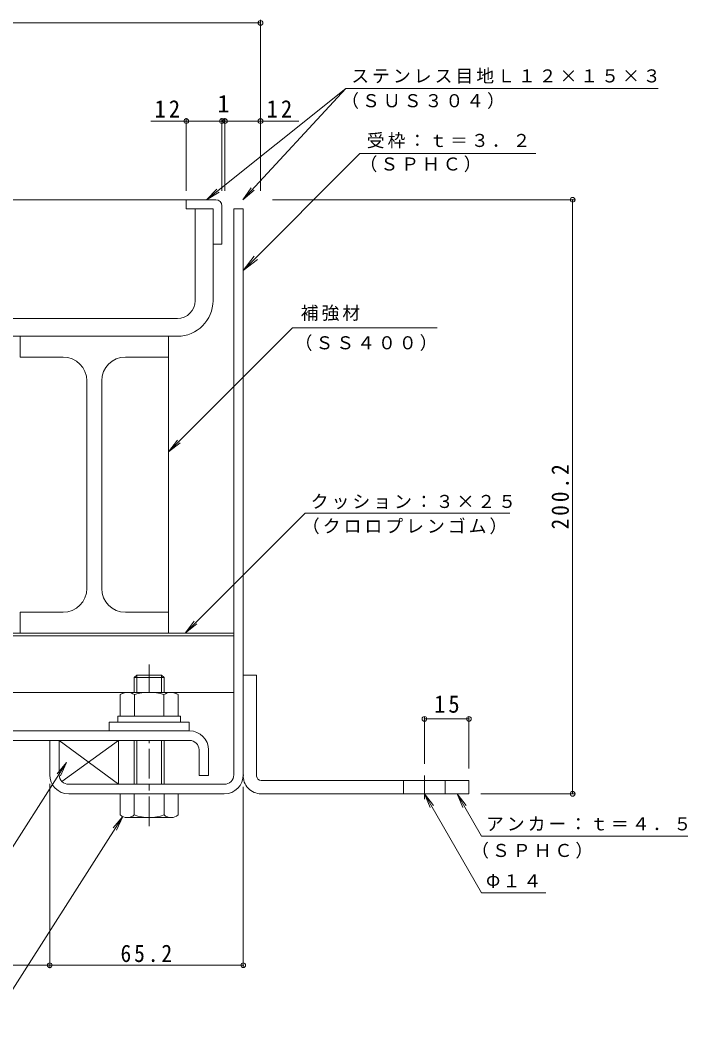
# Model space of a CAD drawing. Units: millimetres on the paper, enlarged 10 times, with parts at other scales. Extents: x -2654 to 2766, y -1962 to 1896.
# Drawn here: x 1641 to 2766, y 180 to 1866 of the extents above; entities that cross this region are included whole.
import ezdxf
from ezdxf.enums import TextEntityAlignment as Align

# ---------------------------------------------------------------- set-up
doc = ezdxf.new("R2010")
doc.units = ezdxf.units.MM
doc.header["$LTSCALE"] = 10
doc.header["$PDMODE"] = 32
doc.header["$PDSIZE"] = 8
doc.linetypes.add('CHAIN1', pattern=[8, 5, -1, 1, -1])
for name, color, linetype, lineweight in [('D-1', 2, 'Continuous', 9), ('D-2', 3, 'Continuous', 9), ('D-3', 4, 'Continuous', 9), ('D-5', 7, 'Continuous', 9), ('D-6', 6, 'Continuous', 9), ('D-7', 5, 'Continuous', 5), ('D-8', 5, 'Continuous', 5), ('D-9', 134, 'Continuous', 5), ('D-A', 3, 'Continuous', 9), ('D-E', 3, 'Continuous', 9), ('D-F', 7, 'Continuous', 9)]:
    doc.layers.add(name, color=color, linetype=linetype, lineweight=lineweight)
doc.styles.add('ＭＳ ゴシック', font='')
doc.styles.get('ＭＳ ゴシック').set_extended_font_data('MS Gothic')

msp = doc.modelspace()

# ---------------------------------------------------------------- linework, layer by layer
at = {"layer": 'D-1'}
for p, q in [((2001.33, 593.58), (2001.33, 1547.58)), ((2017.33, 1547.58), (2001.33, 1547.58)), ((2017.33, 593.58), (2017.33, 1547.58)), ((1707.33, 593.58), (1707.33, 651.58)), ((1985.33, 577.58), (1723.33, 577.58)), ((1723.33, 561.58), (1833.84, 561.58)), ((1985.33, 561.58), (1883.84, 561.58))]:
    msp.add_line(p, q, dxfattribs=at)
msp.add_lwpolyline([(1691.33, 593.58), (1691.33, 651.58), (1707.33, 651.58)], dxfattribs=at)
for centre, radius, start, end in [((1723.33, 593.58), 32, 180, 270), ((1723.33, 593.58), 16, 180, 270), ((1985.33, 593.58), 16, 270, 0), ((1985.33, 593.58), 32, 270, 0)]:
    msp.add_arc(centre, radius, start, end, dxfattribs=at)
at = {"layer": 'D-2'}
for p, q in [((1966.33, 1547.59), (1936.33, 1547.59)), ((1936.33, 1392.59), (1936.33, 1547.59)), ((1966.33, 1547.59), (1966.33, 1392.59)), ((1906.33, 1362.59), (448.84, 1362.59)), ((448.84, 1332.59), (1906.33, 1332.59))]:
    msp.add_line(p, q, dxfattribs=at)
for radius in [60, 30]:
    msp.add_arc((1906.33, 1392.59), radius, 270, 0, dxfattribs=at)
at = {"layer": 'D-3'}
for p, q in [((383.84, 1562.58), (1971.34, 1562.58)), ((1921.33, 1562.58), (1921.33, 1547.59)), ((1981.34, 1552.58), (1981.34, 1487.58)), ((1921.33, 1547.59), (1966.33, 1547.59)), ((1966.33, 1547.59), (1966.33, 1487.58)), ((1966.34, 1487.58), (1981.34, 1487.58))]:
    msp.add_line(p, q, dxfattribs=at)
msp.add_arc((1971.34, 1552.58), 10, 0, 90, dxfattribs=at)
at = {"layer": 'D-5'}
for p, q in [((2189.88, 1749.98), (1955.24, 1562.58)), ((2189.88, 1749.98), (2016.37, 1562.58)), ((2189.88, 1749.98), (2715.72, 1749.98)), ((2213.73, 1640.62), (2017.33, 1443.55)), ((2213.73, 1640.62), (2510.07, 1640.62)), ((1955.25, 1562.58), (1972.58, 1580.6)), ((1955.25, 1562.58), (1976.65, 1575.5)), ((2016.37, 1562.58), (2030.81, 1582.98)), ((2016.37, 1562.58), (2035.6, 1578.55)), ((2017.33, 1443.55), (2035.56, 1467.38)), ((2017.33, 1443.55), (2041.1, 1461.86)), ((2343.83, 1346.8), (2100.28, 1346.8)), ((1891.34, 1137.86), (1911.17, 1153.08)), ((2121.38, 1034.67), (2465.91, 1034.67)), ((1919.29, 832.58), (1939.12, 847.8)), ((1568.09, 376.46), (1719.82, 614.56)), ((1719.82, 614.56), (1703.75, 595.41)), ((1719.82, 614.56), (1709.25, 591.91)), ((2322.34, 561.58), (2331.9, 538.48)), ((2322.34, 561.58), (2337.55, 541.75)), ((2322.34, 561.58), (2418.75, 394.59)), ((2377.63, 561.58), (2418.75, 490.37)), ((2377.63, 561.58), (2387.2, 538.48)), ((2377.63, 561.58), (2392.85, 541.75)), ((1595.87, 180.45), (1814.29, 523.21)), ((1814.29, 523.21), (1798.22, 504.06)), ((1814.29, 523.21), (1803.72, 500.55)), ((2418.75, 490.37), (2766.19, 490.37)), ((2418.75, 394.59), (2526.8, 394.59))]:
    msp.add_line(p, q, dxfattribs=at)
for points in [[(2100.28, 1346.8), (1891.34, 1137.86), (1906.55, 1157.69)], [(2121.38, 1034.67), (1919.29, 832.58), (1934.51, 852.42)]]:
    msp.add_lwpolyline(points, dxfattribs=at)
at = {"layer": 'D-6'}
for p, q in [((2001.33, 1456.58), (2001.33, 1441.58)), ((223.18, 832.58), (2001.33, 832.58)), ((223.18, 827.58), (2001.33, 827.58)), ((1246.22, 732.58), (1816.34, 732.58)), ((1901.33, 732.58), (2001.33, 732.58)), ((1707.33, 651.58), (1707.33, 593.58)), ((1711.85, 582.44), (1807.33, 651.58))]:
    msp.add_line(p, q, dxfattribs=at)
msp.add_lwpolyline([(1723.33, 577.58), (1807.33, 577.58), (1807.33, 651.58), (1707.33, 651.58), (1807.33, 577.58)], dxfattribs=at)
at = {"layer": 'D-7', "linetype": 'CHAIN1'}
for p, q in [((1858.83, 732.58), (1858.83, 779.24)), ((1858.83, 507.19), (1858.83, 651.58))]:
    msp.add_line(p, q, dxfattribs=at)
at = {"layer": 'D-7'}
for p, q in [((1837.9, 761.58), (1833.84, 757.52)), ((1879.78, 761.58), (1837.9, 761.58)), ((1837.9, 732.58), (1837.9, 761.58)), ((1879.78, 761.58), (1883.84, 757.52)), ((1879.78, 732.58), (1879.78, 761.58)), ((1883.84, 757.52), (1833.84, 757.52)), ((1833.84, 732.58), (1833.84, 757.52)), ((1883.84, 757.52), (1883.84, 734.08)), ((1883.84, 757.52), (1883.84, 732.58)), ((1833.84, 651.58), (1833.84, 577.58)), ((1837.9, 577.58), (1837.9, 651.58)), ((1879.78, 577.58), (1879.78, 651.58)), ((1883.84, 651.58), (1883.84, 577.58)), ((1907.84, 561.58), (1809.84, 561.58)), ((1809.84, 526.05), (1809.84, 561.58)), ((1833.84, 561.58), (1833.84, 526.05)), ((1883.84, 561.58), (1883.84, 526.05)), ((1907.84, 526.05), (1907.84, 561.58)), ((1895.84, 521.58), (1821.84, 521.58))]:
    msp.add_line(p, q, dxfattribs=at)
at = {"layer": 'D-7', "color": 2, "lineweight": 9}
for p, q in [((1809.76, 728.78), (1816.34, 732.58)), ((1809.76, 728.78), (1809.76, 692.58)), ((1901.33, 732.58), (1816.34, 732.58)), ((1834.3, 728.78), (1834.3, 692.58)), ((1883.37, 728.78), (1883.37, 692.58))]:
    msp.add_line(p, q, dxfattribs=at)
at = {"layer": 'D-7', "color": 6, "lineweight": 9}
for p, q in [((1806.34, 692.58), (1806.34, 682.58)), ((1806.34, 682.58), (1911.33, 682.58))]:
    msp.add_line(p, q, dxfattribs=at)
at = {"layer": 'D-7', "color": 134}
for p, q in [((1791.34, 682.58), (1791.34, 667.58)), ((1791.34, 682.58), (1926.33, 682.58)), ((1926.33, 682.58), (1926.33, 667.58)), ((1791.34, 667.58), (1926.33, 667.58))]:
    msp.add_line(p, q, dxfattribs=at)
at = {"layer": 'D-7', "color": 2, "lineweight": 9}
msp.add_lwpolyline([(1901.33, 732.58), (1907.91, 728.78), (1907.91, 692.58), (1809.76, 692.58)], dxfattribs=at)
at = {"layer": 'D-7', "color": 6, "lineweight": 9}
msp.add_lwpolyline([(1806.34, 692.58), (1911.33, 692.58), (1911.33, 682.58)], dxfattribs=at)
at = {"layer": 'D-7', "color": 2, "lineweight": 9}
for centre, radius, start, end in [((1824.24, 703.7), 28.97, 94.38438, 120), ((1821.26, 708.38), 24.21, 57.42749, 88.18784), ((1858.83, 651.38), 81.2, 72.41188, 107.5881), ((1896.41, 708.38), 24.21, 91.81215, 122.57249), ((1893.43, 703.7), 28.97, 59.99998, 85.6156)]:
    msp.add_arc(centre, radius, start, end, dxfattribs=at)
at = {"layer": 'D-7'}
for centre, radius, start, end in [((1821.84, 539.91), 18.33, 229.1022, 310.89809), ((1858.83, 593.66), 72.08, 249.70546, 290.29454), ((1895.84, 539.91), 18.33, 229.10191, 310.8978)]:
    msp.add_arc(centre, radius, start, end, dxfattribs=at)
at = {"layer": 'D-8'}
for p, q in [((463.84, 1332.59), (1891.34, 1332.59)), ((1891.34, 1332.59), (1891.34, 832.58)), ((1891.34, 832.58), (463.84, 832.58))]:
    msp.add_line(p, q, dxfattribs=at)
at = {"layer": 'D-9'}
for p, q in [((1713.84, 1297.58), (1641.34, 1297.58)), ((1818.84, 1297.58), (1891.33, 1297.58)), ((1753.84, 907.59), (1753.84, 1257.58)), ((1778.84, 907.59), (1778.84, 1257.58)), ((1641.34, 832.58), (1641.34, 867.59)), ((1713.84, 867.59), (1641.34, 867.59)), ((1818.84, 867.59), (1891.33, 867.59)), ((1891.33, 867.59), (1891.33, 832.58)), ((1641.34, 832.58), (1891.33, 832.58))]:
    msp.add_line(p, q, dxfattribs=at)
msp.add_lwpolyline([(1641.34, 1297.58), (1641.34, 1332.59), (1891.33, 1332.59), (1891.33, 1297.58)], dxfattribs=at)
for centre, start, end in [((1713.84, 1257.58), 0, 90), ((1818.84, 1257.58), 90, 180), ((1713.84, 907.59), 270, 0), ((1818.84, 907.59), 180, 270)]:
    msp.add_arc(centre, 40, start, end, dxfattribs=at)
at = {"layer": 'D-A'}
for p, q in [((1926.83, 667.58), (223.18, 667.58)), ((223.18, 651.58), (1926.83, 651.58)), ((1942.83, 635.58), (1942.83, 592.58)), ((1958.83, 635.58), (1958.83, 592.58)), ((1942.83, 592.58), (1958.83, 592.58))]:
    msp.add_line(p, q, dxfattribs=at)
for radius in [32, 16]:
    msp.add_arc((1926.83, 635.58), radius, 0, 90, dxfattribs=at)
at = {"layer": 'D-E'}
for p, q in [((2017.33, 761.58), (2017.33, 593.58)), ((2017.33, 761.58), (2039.83, 761.58)), ((2039.84, 591.58), (2039.83, 761.58)), ((2047.34, 584.08), (2397.34, 584.08)), ((2287.34, 561.58), (2287.34, 584.08)), ((2357.34, 561.58), (2357.34, 584.08)), ((2397.34, 584.08), (2397.34, 561.58)), ((2397.34, 561.58), (2047.34, 561.58))]:
    msp.add_line(p, q, dxfattribs=at)
at = {"layer": 'D-E', "linetype": 'CHAIN1'}
msp.add_line((2322.34, 552.85), (2322.34, 592.29), dxfattribs=at)
at = {"layer": 'D-E'}
for radius, start in [(30, 176.17647), (7.5, 180.00027)]:
    msp.add_arc((2047.34, 591.58), radius, start, 270, dxfattribs=at)
at = {"layer": 'D-F'}
for p, q in [((2046.34, 1860.57), (223.18, 1860.57)), ((2046.34, 1577.58), (2046.34, 1865.57)), ((1861.77, 1695.2), (1981.33, 1695.2)), ((1921.33, 1577.58), (1921.33, 1700.2)), ((1981.33, 1577.58), (1981.33, 1700.2)), ((1981.33, 1695.2), (1986.34, 1695.2)), ((1986.34, 1577.58), (1986.34, 1700.2)), ((1986.34, 1695.2), (2110.69, 1695.2)), ((2574.96, 1562.58), (2066.34, 1562.58)), ((2571.96, 561.58), (2571.96, 1562.58)), ((2322.34, 690.83), (2322.34, 612.29)), ((2322.34, 687.83), (2397.34, 687.83)), ((2397.34, 690.83), (2397.34, 604.08)), ((1691.33, 578.58), (1691.33, 267.68)), ((2017.33, 269.68), (2017.33, 573.58)), ((2574.96, 561.58), (2417.34, 561.58)), ((1691.33, 272.68), (223.18, 272.68)), ((1691.33, 272.68), (2017.33, 272.68))]:
    msp.add_line(p, q, dxfattribs=at)
for p in [(2046.34, 1860.57), (1921.33, 1695.2), (1981.33, 1695.2), (1986.34, 1695.2), (2046.34, 1695.2), (2571.96, 1562.58), (2322.34, 687.83), (2397.34, 687.83), (2571.96, 561.58), (1691.33, 272.68), (2017.33, 272.68)]:
    msp.add_point(p, dxfattribs=at)

# ---------------------------------------------------------------- texts
at = {"layer": 'D-5', "char_height": 21.99, "attachment_point": 7, "style": 'ＭＳ ゴシック'}
for s, insert in [('\\T1.17;ステンレス目地Ｌ１２×１５×３', (2199.08, 1758.15)), ('\\T1.17;（ＳＵＳ３０４）', (2182.24, 1715.71)), ('\\T1.17;受枠：ｔ＝３．２', (2225.23, 1649.18)), ('\\T1.17;（ＳＰＨＣ）', (2213.07, 1609.04)), ('\\T1.17;補強材', (2114.03, 1358.28)), ('\\T1.17;（ＳＳ４００）', (2103.83, 1307.76)), ('\\T1.17;クッション：３×２５', (2130.93, 1041)), ('\\T1.17;（クロロプレンゴム）', (2116.11, 998.9)), ('\\T1.17;アンカー：ｔ＝４．５', (2426.05, 498.89)), ('\\T1.17;（ＳＰＨＣ）', (2401.07, 452.29)), ('\\T1.17;Φ１４', (2426.05, 403.11))]:
    msp.add_mtext(s, dxfattribs=dict(at, insert=insert))
at = {"layer": 'D-F', "color": 2, "style": 'ＭＳ ゴシック'}
msp.add_text('1', height=29.33, dxfattribs=at).set_placement((1973.84, 1701.2), align=Align.BOTTOM_LEFT)
at = {"layer": 'D-F', "color": 2, "char_height": 29.33, "attachment_point": 7, "style": 'ＭＳ ゴシック'}
for s, insert in [('\\T1.27;\\W0.95;12', (1867.87, 1701.2)), ('\\T1.27;\\W0.95;12', (2056.61, 1701.2)), ('\\T1.27;\\W0.95;15', (2338.59, 697.83)), ('\\T1.28;\\W0.9;65.2', (1810.58, 277.68))]:
    msp.add_mtext(s, dxfattribs=dict(at, insert=insert))
at = {"layer": 'D-F', "color": 2, "insert": (2565.96, 1007.08), "char_height": 29.33, "attachment_point": 7, "rotation": 90, "style": 'ＭＳ ゴシック'}
msp.add_mtext('\\T1.28;\\W0.9;200.2', dxfattribs=at)

doc.saveas('drawing.dxf')
